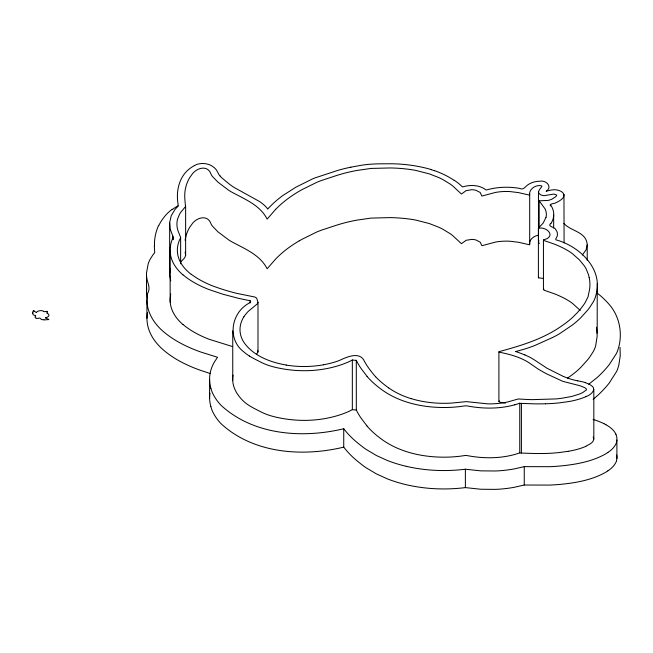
<?xml version="1.0" encoding="UTF-8"?>
<svg xmlns="http://www.w3.org/2000/svg" width="653" height="653" viewBox="0 0 653 653"><rect width="100%" height="100%" fill="white"/><g stroke="black" fill="none" stroke-linecap="round" stroke-linejoin="round"><path stroke-width="0.98" d="M147.227 298.862L146.501 293.009L146.501 272.848L148.264 263.502A76.026 43.89 0 0 1 150.394 258.849L152.916 254.915A59.39 34.291 0 0 1 154.704 252.695L154.32 245.846M543.443 289.638L543.443 240.035M587.227 260.4L587.227 244.769C586.435 231.603 570.902 231.391 563.898 223.473M498.9 401.497L498.908 351.91M587.227 244.769L586.059 249.919L582.305 255.037M543.01 278.366L538.399 277.827L538.399 228.158L543.223 222.991L546.006 217.31M585.276 382.658A26.414 15.248 0 0 1 591.12 385.384C597.56 389.18 590.385 395.547 585.798 396.567M593.822 389.27L593.822 438.938C593.463 442.971 588.843 444.603 585.798 446.228M194.316 165.617A62.941 36.339 0 0 0 190.162 168.286C179.706 175.828 176.114 189.835 177.779 202.152A69.651 40.208 0 0 0 178.008 203.605L178.22 206.119L175.755 208.617A28.92 16.7 0 0 0 175.012 209.442L171.233 215.71L169.658 222.624L170.131 228.95L173.306 237.333L173.306 239.659M170.155 268.824L169.625 274.603L170.719 280.872M146.582 289.761L146.664 288.863M233.056 375.149C231.097 385.384 236.81 395.269 244.246 401.864A48.2 27.826 0 0 0 249.144 405.513L249.438 405.701A89.951 51.93 0 0 0 255.127 408.917L261.657 412.239A49.522 28.593 0 0 0 273.721 416.598C295.882 422.14 319.725 421.74 341.421 414.369A98.325 56.77 0 0 0 343.592 413.586L347.78 411.912A58.207 33.605 0 0 0 352.326 409.643L352.481 409.668A27.622 15.95 0 0 0 356.179 410.002M275.656 209.319L267.159 219.114C260 205.042 244.769 199.23 231.635 192.039A74.997 43.302 0 0 1 228.623 190.203L217.98 182.179L212.298 176.302A32.16 18.57 0 0 1 210.903 173.902C207.458 164.221 195.68 168.164 191.517 175.118A67.169 38.78 0 0 0 188.439 179.844L186.383 184.758L185.215 189.77A116.658 67.349 0 0 0 184.791 193.974A136.706 78.923 0 0 0 184.742 196.504A126.772 73.193 0 0 0 184.84 199.034L185.501 206.593L181.118 211.874A54.819 31.654 0 0 0 179.542 214.233L177.534 219.147A59.325 34.25 0 0 0 177.004 225.873A64.786 37.409 0 0 0 178.04 230.893L180.636 237.439L180.636 263.796M185.632 205.76L185.632 255.421L184.66 257.862L181.118 261.535A54.819 31.654 0 0 0 180.554 262.318M170.457 245.691L171.07 242.973A107.574 62.108 0 0 1 171.576 241.251L172.253 239.406A37.694 21.761 0 0 1 172.759 238.337L173.306 237.333M170.457 295.36L170.727 293.997M191.28 274.268L192.178 274.929A90.816 52.428 0 0 0 213.604 286.275L218.584 288.038A187.305 108.137 0 0 0 222.395 289.287A160.483 92.653 0 0 0 236.81 293.368L254.85 297.025L256.645 298.086L257.992 302.282L257.339 303.841L248.222 311.416A71.863 41.49 0 0 0 246.205 313.66L245.585 314.42A59.464 34.331 0 0 0 243.92 316.762M257.992 302.282L257.992 351.943L256.621 354.22M180.636 237.439L180.04 239.071A28.512 16.456 0 0 0 178.914 241.537L178.171 244.026A65.243 37.67 0 0 0 177.649 246.532A73.822 42.616 0 0 0 177.387 249.062A68.924 39.792 0 0 0 177.567 253.274A68.679 39.653 0 0 0 191.158 274.317M538.839 240.32L538.472 241.977L539.313 243.553M32.789 313.375L33.172 314.77L35.727 315.701M158.663 225.726L160.467 222.379A96.897 55.946 0 0 1 162.923 218.698L163.748 217.612A65.243 37.67 0 0 1 172.041 209.393M43.865 311.661L44.984 311.628A1.51 0.873 0 0 1 46.061 311.579L46.91 311.301M538.399 277.827L538.741 277.256M550.83 223.35C546.79 226.901 554.968 226.567 556.013 229.995C556.985 231.301 557.482 232.933 557.442 234.558C557.972 237.308 552.985 239.961 557.686 240.328C580.795 247.356 604.009 270.081 595.675 296.062A66.124 38.176 0 0 1 593.438 301.67L589.781 307.334A126.094 72.801 0 0 1 587.496 310.314L581.039 317.464A120.797 69.74 0 0 1 572.142 325.178L559.507 333.765A83.502 48.208 0 0 1 552.34 337.601M267.714 208.911L273.232 203.418A154.434 89.167 0 0 1 282.814 195.557L295.866 187.207L312.648 178.849A69.969 40.396 0 0 1 314.991 177.902L337.976 170.343A115.818 66.867 0 0 1 350.898 167.168M499.423 400.926L498.933 401.358L499.692 402.158L505.349 403.121M593.153 399.277L596.866 396.159A126.902 73.267 0 0 0 599.846 393.408L602.572 390.649A192.309 111.026 0 0 0 609.306 382.944L616.701 371.304A76.123 43.947 0 0 0 617.469 369.451L618.309 366.937A113.434 65.496 0 0 0 618.897 364.627L620.244 355.763L620.032 347.412M588.777 384.233L596.866 377.769A126.902 73.267 0 0 0 599.846 375.018L602.572 372.259A192.309 111.026 0 0 0 609.306 364.554L616.424 353.51A76.891 44.396 0 0 0 617.477 351.061C623.395 335.005 619.983 315.889 608.196 303.327A127.768 73.765 0 0 0 605.943 300.927L604.025 299.017A119.923 69.242 0 0 0 600.042 295.401L597.324 293.221M543.982 289.173L543.484 289.532L544.129 290.242L554.136 293.695A83.013 47.93 0 0 1 557.727 295.156A89.11 51.448 0 0 1 561.172 296.715A81.764 47.204 0 0 1 566.584 299.539L567.612 300.143A64.418 37.188 0 0 1 572.403 303.319L580.264 310.412M567.49 378.177L572.134 374.838A120.797 69.74 0 0 0 581.048 367.133L587.488 359.983A126.094 72.801 0 0 0 589.781 357.003L593.43 351.33A66.124 38.176 0 0 0 595.675 345.731L597.193 335.969L596.515 327.161M607.902 452.472L606.898 453.117A51.016 29.45 0 0 1 603.609 455.027C591.422 461.345 577.766 464.071 564.233 465.581A119.793 69.161 0 0 1 549.459 466.699L524.253 466.634L514.319 468.895A79.903 46.126 0 0 1 495.488 470.984L480.755 470.862L465.377 469.213A72.099 41.629 0 0 1 461.622 469.638C443.167 471.515 424.385 470.519 406.297 466.332M607.902 470.862L606.898 471.515A51.016 29.45 0 0 1 603.609 473.417C591.422 479.735 577.766 482.461 564.233 483.971A119.793 69.161 0 0 1 549.459 485.089L524.253 485.024L514.319 487.285A79.903 46.126 0 0 1 495.488 489.375L480.755 489.252L465.377 487.603A72.099 41.629 0 0 1 461.622 488.028C443.167 489.905 424.385 488.909 406.297 484.722A101.892 58.827 0 0 1 387.343 478.853L376.365 473.89L366.064 467.728A134.338 77.56 0 0 1 361.501 464.422L356.383 460.292A144.321 83.323 0 0 1 346.188 450.186L343.739 447.134L343.739 428.743C302.38 438.702 253.201 435.208 220.787 405.072A100.211 57.856 0 0 1 212.078 392.004L210.837 388.241M47.498 311.799L46.975 311.905M177.894 205.85L175.428 207.385A12.831 7.403 0 0 0 175.028 207.678A14.382 8.301 0 0 0 174.269 208.111L174.163 208.176A47.751 27.573 0 0 0 172.221 209.474M194.325 165.617L197.426 164.181L201.116 163.544A12.252 7.077 0 0 1 207.189 164.058L207.752 164.197A14.317 8.269 0 0 1 211.409 165.65L214.208 167.601A25.41 14.668 0 0 1 216.967 170.89L218.657 174.098A29.72 17.158 0 0 0 220.134 176.057M33.572 310.632L33.621 310.608A1.551 0.898 0 0 0 33.287 310.812A4.44 2.563 0 0 0 33.034 312.085M552.348 337.609L535.052 345.388A71.912 41.514 0 0 1 532.66 346.327L529.371 347.51A125.523 72.475 0 0 1 522.71 349.616L515.715 351.567M545.5 403.791A171.992 99.297 0 0 1 534.823 403.856L519.331 403.334A54.028 31.189 0 0 1 514.711 404.819M568.037 451.337L559.392 452.521A107.41 62.011 0 0 1 555.744 452.88A94.203 54.387 0 0 1 547.679 453.386L545.5 453.451A171.992 99.297 0 0 1 534.823 453.525L519.331 452.994A54.028 31.189 0 0 1 514.711 454.48C500.476 458.398 485.408 458.569 470.886 456.243A57.799 33.368 0 0 1 468.691 455.867L466.895 455.574A5.648 3.265 0 0 0 465.124 455.508L460.765 456.12A48.559 28.038 0 0 1 458.675 456.382L454.415 456.774A89.167 51.481 0 0 1 447.648 457.141C423.397 457.68 397.783 452.382 378.52 436.873A123.539 71.324 0 0 1 367.027 426.05M514.703 404.811C500.476 408.745 485.408 408.892 470.886 406.574A57.799 33.368 0 0 1 468.691 406.207L466.895 405.913A5.648 3.265 0 0 0 465.124 405.848L460.765 406.452A48.559 28.038 0 0 1 458.675 406.721L454.415 407.105A89.167 51.481 0 0 1 447.648 407.48C423.397 408.019 397.783 402.721 378.52 387.213A123.539 71.324 0 0 1 367.027 376.381M45.367 317.823L45.963 317.668A4.236 2.449 0 0 0 46.763 317.399L47.196 317.195A3.477 2.008 0 0 0 47.563 316.999L47.718 316.893A5.412 3.126 0 0 0 48.771 315.856A2.849 1.641 0 0 0 48.877 315.53L48.885 315.464A3.6 2.073 0 0 0 47.302 313.448M343.739 447.134C302.38 457.092 253.201 453.598 220.787 423.462A100.211 57.856 0 0 1 212.078 410.394L210.837 406.631M47.073 313.44L47.114 312.722A1.469 0.849 0 0 0 47.122 312.175L46.877 311.897M538.048 235.268C533.534 236.108 528.832 239.773 529.599 244.802L518.498 242.271L509.928 241.226A36.699 21.19 0 0 0 495.505 242.083L481.906 245.724L480.184 242.149L475.947 239.969A10.791 6.228 0 0 0 471.703 239.406L466.152 240.28L461.426 243.7L452.953 235.815A52.346 30.218 0 0 0 450.325 233.798L443.322 229.513A75.903 43.824 0 0 0 438.93 227.293L429.258 223.53L415.928 220.11A65.724 37.947 0 0 0 411.733 219.392L410.321 219.179A101.207 58.435 0 0 0 406.035 218.641A94.799 54.73 0 0 0 394.469 217.743A88.645 51.179 0 0 0 390.094 217.62L371.149 218.086L356.995 220.11A135.261 78.091 0 0 0 352.849 220.926L348.759 221.824A98.774 57.023 0 0 0 343.405 223.171L340.784 223.914A170.784 98.603 0 0 0 336.891 225.073L321.684 230.093A70.842 40.902 0 0 0 316.836 231.97L302.421 239.088A125.784 72.622 0 0 0 299.278 240.851M550.234 206.013C549.736 202.969 554.626 204.095 556.429 202.479C558.854 201.353 561.237 199.932 563.008 197.892C567.082 192.039 556.944 188.905 552.593 189.909A13.011 7.51 0 0 0 549.516 190.374L546.83 191.1A19.965 11.525 0 0 1 546.186 191.28C552.92 186.774 546.039 179.861 539.753 181.232C535.378 181.208 531.003 182.554 527.453 185.109C524.718 187.28 523.216 190.382 519.38 188.35A43.629 25.189 0 0 0 515.617 187.803L511.772 187.435A44.053 25.434 0 0 0 494.582 188.178L493.644 188.342A50.322 29.05 0 0 0 486.142 190.039C479.653 184.832 470.225 184.562 462.544 186.938L459.288 184.024A58.688 33.883 0 0 0 455.157 180.897L454.178 180.261M550.234 204.462L550.299 204.454A45.375 26.193 0 0 1 551.034 223.391M350.906 167.184L360.668 165.389A93.428 53.938 0 0 1 362.954 165.038L363.435 164.972A59.921 34.593 0 0 1 369.761 164.27A102.521 59.186 0 0 1 378.789 163.838L391.743 163.764A93.118 53.758 0 0 1 431.339 169.576M323.586 364.749L324.974 364.488A63.047 36.397 0 0 0 331.748 362.921A65.537 37.841 0 0 0 335.65 361.77A57.97 33.466 0 0 0 339.397 360.464C346.229 357.215 358.358 351.722 363.541 359.623A124.184 71.691 0 0 0 364.807 362.023A156.451 90.326 0 0 0 369.435 369.125L373.622 374.504A100.317 57.921 0 0 0 375.63 376.757M43.939 319.815L41.539 319.578L40.004 318.174M545.5 403.783L547.679 403.717A94.203 54.387 0 0 0 555.744 403.211A107.41 62.011 0 0 0 559.401 402.86L568.037 401.668A54.191 31.287 0 0 0 585.953 396.681M249.43 356.04A89.951 51.93 0 0 0 255.127 359.248L261.657 362.578A49.522 28.593 0 0 0 273.721 366.929C295.882 372.479 319.725 372.079 341.421 364.701A98.325 56.77 0 0 0 343.592 363.925L347.78 362.244A58.207 33.605 0 0 0 352.326 359.974L352.481 360.007A27.622 15.95 0 0 0 356.179 360.342M44.094 319.823L44.347 319.856A2.808 1.624 0 0 0 44.6 319.888A2.081 1.2 0 0 0 46.053 319.725M286.169 365.027C270.677 362.374 254.074 356.22 244.467 343.143A61.537 35.531 0 0 1 240.1 331.667L240.043 330.826A71.748 41.425 0 0 1 240.059 328.296A63.88 36.878 0 0 1 243.904 316.754M577.774 380.83L583.178 381.948A19.329 11.158 0 0 1 584.468 382.332L585.317 382.625M232.223 346.474L209.033 339.234A97.15 56.085 0 0 1 185.827 326.745L183.003 324.508M431.241 169.69L434.637 170.776M210.307 373.54L201.385 370.626A123.286 71.177 0 0 1 175.388 358.677C165.903 352.734 156.72 345.453 151.382 335.389A100.701 58.141 0 0 1 146.958 317.938L147.284 313.399A86.653 50.028 0 0 1 147.39 312.705M524.914 354.93L519.347 352.8A80.262 46.339 0 0 0 515.715 351.567M563.629 376.585L547.051 368.268L535.15 360.415A57.586 33.246 0 0 0 524.898 354.946M33.752 310.624L33.932 310.746A1.779 1.028 0 0 0 34.234 311.146M603.968 423.691L605.16 424.287A39.939 23.059 0 0 1 605.935 424.703M538.399 228.158C547.5 226.518 556.429 236.851 543.484 239.863L544.129 240.573L554.136 244.034A83.013 47.93 0 0 1 557.727 245.495A89.11 51.448 0 0 1 561.172 247.054A81.764 47.204 0 0 1 566.584 249.879L567.612 250.474A64.418 37.188 0 0 1 572.403 253.65L579.554 260.008L584.517 266.106A75.601 43.653 0 0 1 586.329 269.305L588.296 274.236A106.496 61.488 0 0 1 588.982 276.733L589.177 277.566M249.438 356.04L249.144 355.852A48.2 27.826 0 0 1 244.23 352.204C226.999 339.756 230.819 313.481 248.507 303.457A16.162 9.33 0 0 1 249.397 302.902L250.638 302.143L250.091 300.658A31.891 18.415 0 0 1 247.03 300.111L241.324 298.927A107.712 62.19 0 0 1 238.614 298.348L222.959 294.242L209.033 289.573A97.15 56.085 0 0 1 185.827 277.076L183.003 274.84M48.746 319.301L48.404 319.17A3.028 1.747 0 0 1 47.383 318.803L47.318 318.778A5.804 3.355 0 0 1 46.6 318.354A2.139 1.233 0 0 0 46.077 318.068A2.481 1.428 0 0 0 45.53 317.905M388.69 387.915L386.862 386.592A147.015 84.882 0 0 1 384.233 384.576A121.972 70.418 0 0 1 375.614 376.757M34.234 311.146L34.299 311.203A4.791 2.767 0 0 0 34.854 311.603L35.433 311.905A2.473 1.428 0 0 1 36.037 312.371L36.16 312.575M220.126 176.057L220.461 176.441A44.763 25.842 0 0 0 221.955 177.991L229.154 183.95A82.237 47.481 0 0 0 234.435 187.631L259.429 201.459A52.779 30.471 0 0 1 267.73 208.903M367.068 376.365L361.256 368.749A149.006 86.025 0 0 1 356.301 360.366L356.318 410.027A149.006 86.025 0 0 0 361.272 418.41L367.068 426.034M343.739 428.743L346.204 431.788A144.321 83.323 0 0 0 356.391 441.901L361.501 446.032A134.338 77.56 0 0 0 366.055 449.346L376.365 455.5L387.335 460.471A101.892 58.827 0 0 0 406.288 466.332M593.177 437.02L593.822 438.938M257.568 350.31L257.992 351.943M185.134 252.066L185.632 255.421M146.582 276.088C146.786 282.259 151.308 287.655 147.505 293.646A85.241 49.212 0 0 0 147.284 295.009L146.941 299.547A100.701 58.141 0 0 0 151.414 316.999C156.72 327.063 165.895 334.401 175.445 340.254A123.286 71.177 0 0 0 201.393 352.228L217.539 357.264L214.192 362.325A95.191 54.958 0 0 0 210.895 388.233M546.022 217.31A36.38 21.002 0 0 0 545.116 208.96L539.174 200.83L548.161 200.414A16.905 9.754 0 0 0 551.94 199.157L555.932 196.586L556.764 195.076L553.809 194.072L544.112 195.68A7.322 4.228 0 0 1 540.235 194.537C536.342 192.48 540.186 188.717 541.851 186.603L541.819 185.934C536.333 184.162 528.701 188.888 529.599 195.133L518.498 192.611L509.928 191.566A36.699 21.19 0 0 0 495.505 192.423L481.906 196.063L480.184 192.488L475.947 190.301A10.791 6.228 0 0 0 471.703 189.737L466.152 190.611L461.426 194.031L452.953 186.154A52.346 30.218 0 0 0 450.325 184.138L443.322 179.844A75.903 43.824 0 0 0 438.93 177.624L429.258 173.861L415.928 170.449A65.724 37.947 0 0 0 411.733 169.723L410.321 169.519A101.207 58.435 0 0 0 406.035 168.972A94.799 54.73 0 0 0 394.469 168.074A88.645 51.179 0 0 0 390.094 167.96L371.149 168.425L356.995 170.441A135.261 78.091 0 0 0 352.849 171.257L348.759 172.155A98.774 57.023 0 0 0 343.405 173.502L340.784 174.245A170.784 98.603 0 0 0 336.891 175.404L321.684 180.424A70.842 40.902 0 0 0 316.836 182.301L302.421 189.427A125.784 72.622 0 0 0 299.278 191.182A145.733 84.139 0 0 0 275.688 209.327M563.963 194.374L564.086 242.9M170.058 250.14L170.18 302.282M616.897 440.024L616.897 458.414M597.209 283.549L597.209 333.218M553.654 215.09L553.654 228.003M539.174 200.887L539.174 228.019M538.472 191.892L538.472 241.561M529.689 193.77L529.697 244.54M524.253 466.634L524.253 485.024M521.396 403.342L521.396 453.002M519.755 403.179L519.755 452.847M465.377 469.213L465.377 487.603M352.334 359.983L352.334 409.651M250.091 300.658L250.091 302.984M232.746 330.834L232.746 380.503M209.597 379.466L209.597 397.857M172.743 236.223L172.743 239.325M169.658 222.624L169.658 272.293M146.933 299.907L146.933 318.297M146.582 285.288L146.582 294.487M36.535 312.248A5.689 3.281 0 0 1 37.662 311.416L37.833 311.334A3.983 2.302 0 0 1 38.38 311.089L38.854 310.942A5.412 3.126 0 0 1 39.89 310.681A3.396 1.959 0 0 1 40.731 310.624L40.845 310.616A3.208 1.853 0 0 1 43.629 311.35M48.812 319.48A3.355 1.943 0 0 1 46.763 319.701M39.351 317.978A2.457 1.42 0 0 1 36.152 318.166M35.85 318.093A2.759 1.592 0 0 1 35.589 316.076M32.838 313.301A2.22 1.282 0 0 1 32.895 312.207M616.652 454.953A33.23 19.19 0 0 1 616.448 460.716M616.571 460.732A36.723 21.206 0 0 1 607.845 470.837M210.895 406.623A95.191 54.958 0 0 1 209.923 393.147M182.938 274.864A75.87 43.8 0 0 1 170.621 245.699M577.742 380.879A53.015 30.609 0 0 1 563.686 376.544M434.71 170.711A83.666 48.306 0 0 1 454.08 180.31M589.186 277.566A100.595 58.076 0 0 1 589.847 286.822A98.268 56.738 0 0 1 589.602 289.344L588.018 296.87L585.194 302.535A116.805 67.439 0 0 1 582.492 306.453L581.905 307.22A143.309 82.735 0 0 1 579.415 310.273L578.093 311.775A190.031 109.712 0 0 1 576.028 314.003L571.555 318.354A119.752 69.136 0 0 1 567.384 321.807L566.502 322.484A145.692 84.115 0 0 1 561.947 325.774C543.214 339.103 520.735 345.764 498.933 351.689L499.031 352.122C508.679 354.073 518.572 356.554 527.2 361.631A45.971 26.536 0 0 1 530.114 363.517L537.607 368.692A134.379 77.585 0 0 0 541.655 371.116L543.745 372.292A187.06 107.998 0 0 0 546.945 374.022L562.902 381.368L580.19 385.801L585.006 387.8L586.492 389.18L586.361 389.923L582.737 392.559A46.167 26.651 0 0 1 579.293 394.102L571.604 396.502L561.849 398.248A97.248 56.15 0 0 1 556.127 398.91L532.84 399.628A118.732 68.549 0 0 1 527.004 399.473L518.294 398.975L507.838 401.921A46.061 26.593 0 0 1 503.692 402.738A50.061 28.903 0 0 1 495.105 403.709A52.926 30.56 0 0 1 487.815 403.864L466.348 401.628L452.023 403.032A66.647 38.478 0 0 1 447.656 403.252A70.018 40.429 0 0 1 423.16 401.497L421.765 401.244A68.459 39.523 0 0 1 411.055 398.583M410.998 398.64A74.752 43.163 0 0 1 388.706 387.906M323.602 364.782A65.684 37.923 0 0 1 286.145 365.084M154.492 245.846A131.041 75.658 0 0 1 158.467 225.693M616.571 442.342A36.723 21.206 0 0 1 607.845 452.447M615.893 434.294A33.23 19.19 0 0 1 616.448 442.326M605.886 424.736A35.548 20.521 0 0 1 615.975 434.286M593.071 419.471A53.946 31.148 0 0 1 603.976 423.683M182.938 324.533A75.87 43.8 0 0 1 170.621 295.368M585.953 446.35A54.191 31.287 0 0 1 568.028 451.321M299.237 240.826A145.733 84.139 0 0 0 275.688 258.996L267.159 268.775C260 254.711 244.769 248.891 231.635 241.7A74.997 43.302 0 0 1 228.623 239.863L217.98 231.839L212.298 225.962A32.16 18.57 0 0 1 210.903 223.571C207.458 213.882 195.68 217.824 191.517 224.779A67.169 38.78 0 0 0 188.439 229.513L186.383 234.427L185.215 239.431A116.658 67.349 0 0 0 185.093 240.271"/></g></svg>
